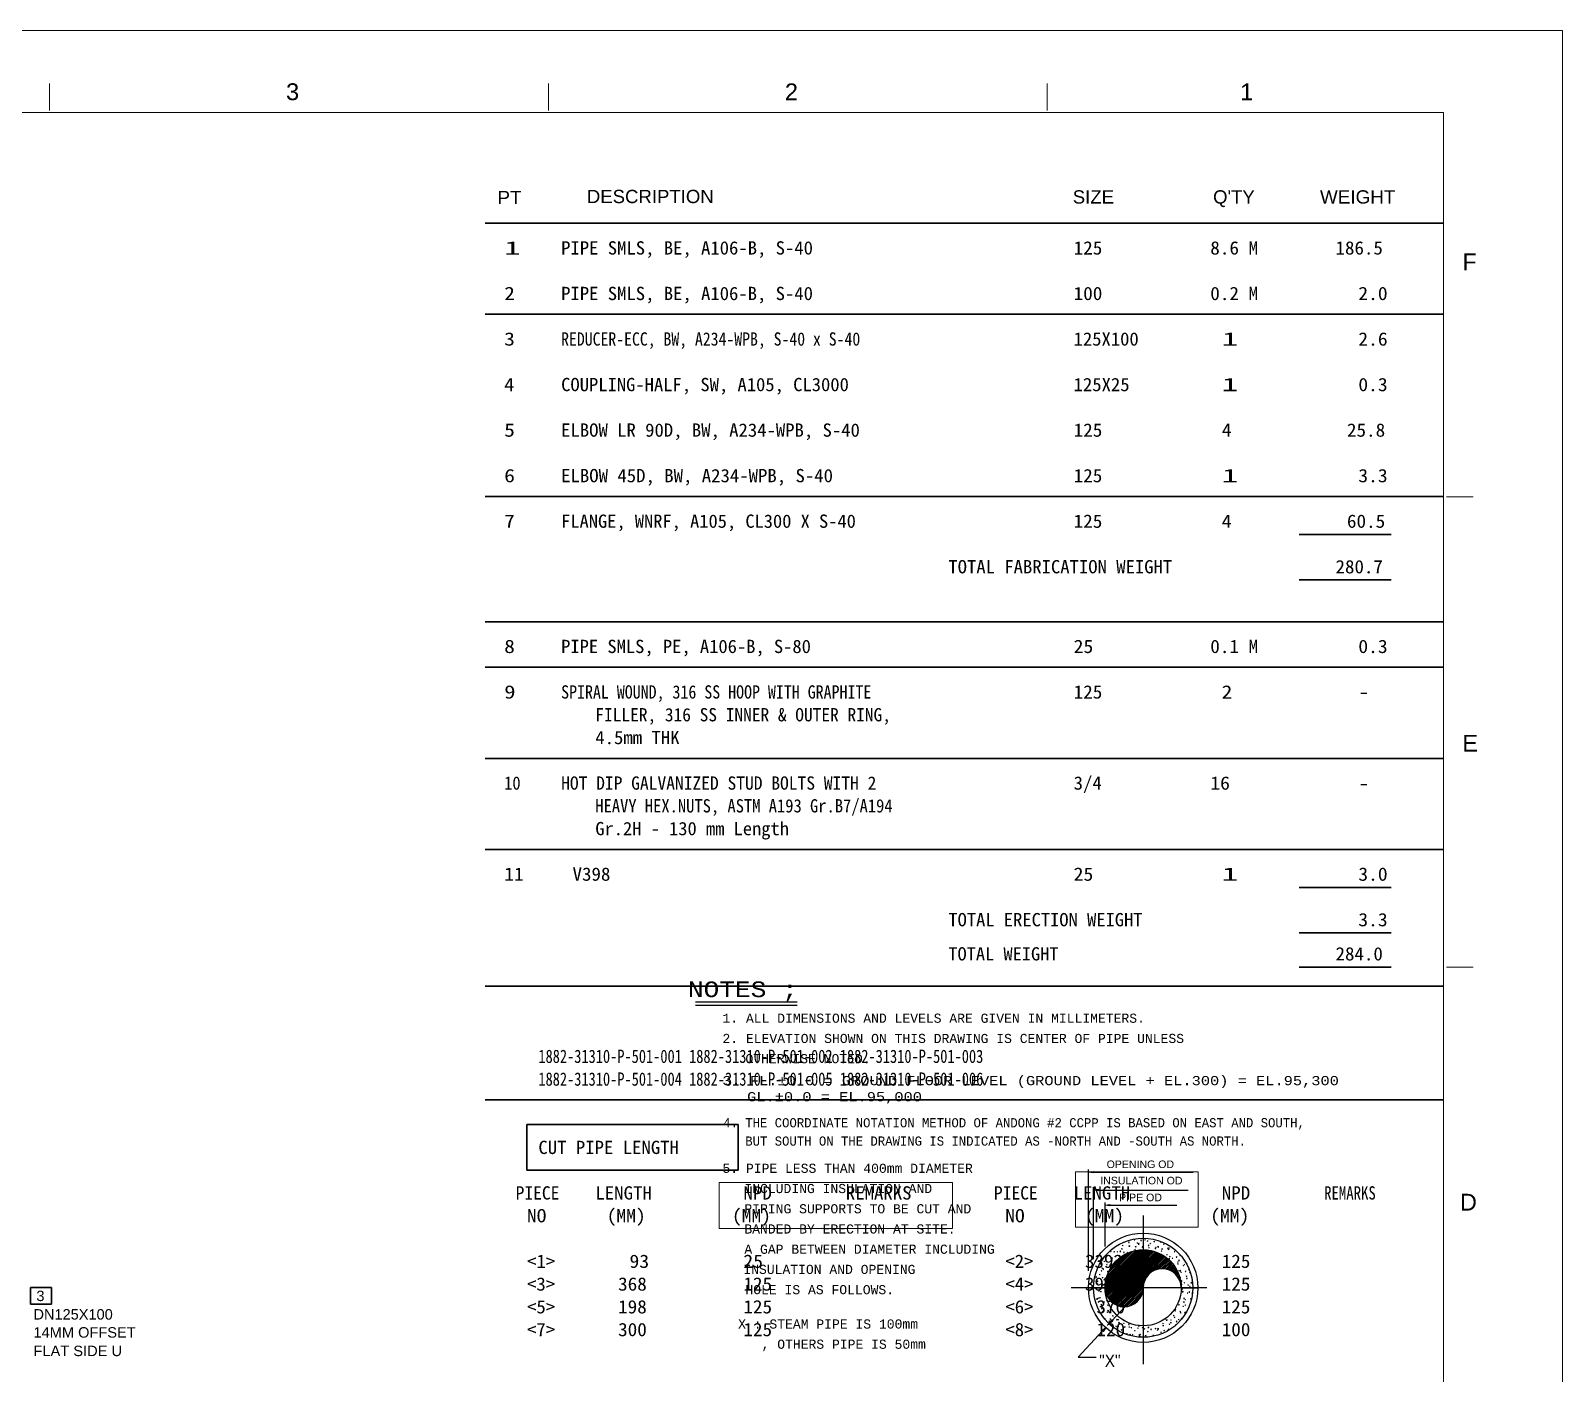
# Model space of a CAD drawing. Header units: inches. Extents: x 0 to 841, y 0 to 594.
# Drawn here: x 518.2 to 841, y 311 to 594 of the extents above; entities that cross this region are included whole.
import ezdxf
from ezdxf.enums import TextEntityAlignment as Align

# ---------------------------------------------------------------- set-up
doc = ezdxf.new("R2010")
doc.units = ezdxf.units.IN
doc.header["$MEASUREMENT"] = 0
for name, color, linetype in [('A1', 7, 'Continuous'), ('BG 0 -2', 7, 'Continuous'), ('BG 1', 7, 'Continuous'), ('BG 13', 7, 'Continuous'), ('BG 2', 7, 'Continuous'), ('BG 3', 7, 'Continuous'), ('BG 4', 7, 'Continuous'), ('BG BG BG MATLIST', 7, 'Continuous'), ('BG FRAME', 7, 'Continuous'), ('ELEDIT', 7, 'Continuous'), ('INSU_BOX', 7, 'Continuous'), ('ISOTEXT', 7, 'Continuous'), ('MATLIST', 7, 'Continuous')]:
    doc.layers.add(name, color=color, linetype=linetype)
doc.styles.add('Arial', font='arial.ttf')
doc.styles.add('Courier New', font='cour.ttf')
doc.styles.add('txt.shx', font='txt')

msp = doc.modelspace()

# ---------------------------------------------------------------- linework, layer by layer
at = {"layer": 'A1', "color": 4, "linetype": 'Continuous', "lineweight": 30}
msp.add_line((622.8, 363.4), (667.3, 363.4), dxfattribs=at)
at = {"layer": 'BG 0 -2', "color": 7, "linetype": 'Continuous', "lineweight": 9}
for p, q in [((0, 594), (841, 594)), ((841, 594), (841, 0)), ((522.2, 577.17), (522.2, 582.83)), ((627.33, 577.17), (627.33, 582.83)), ((732.45, 577.17), (732.45, 582.83)), ((815.93, 576.75), (25.11, 576.75)), ((815.93, 18.11), (815.93, 576.75)), ((816.56, 495.71), (822.22, 495.71)), ((816.56, 396.57), (822.22, 396.57))]:
    msp.add_line(p, q, dxfattribs=at)
at = {"layer": 'BG 0 -2', "color": 4, "linetype": 'Continuous', "lineweight": 25}
for p, q in [((750.78, 339.1), (750.87, 339.22)), ((750.78, 339.1), (750.9, 339.09)), ((750.9, 339.09), (750.87, 339.22)), ((752.16, 338.98), (752.26, 339.09)), ((752.16, 338.98), (752.28, 338.98)), ((752.28, 338.98), (752.26, 339.09)), ((752.66, 340.53), (752.66, 329)), ((752.99, 339.1), (753.12, 339.16)), ((752.99, 339.1), (753.08, 339.04)), ((753.08, 339.04), (753.12, 339.16)), ((753.55, 338.86), (753.64, 338.98)), ((753.67, 338.85), (753.64, 338.98)), ((755.76, 338.95), (755.8, 338.97)), ((755.76, 338.95), (755.85, 338.89)), ((755.85, 338.89), (755.87, 338.95)), ((744.64, 329.06), (752.6, 337.03)), ((744.64, 329.42), (752.25, 337.03)), ((744.67, 329.79), (751.88, 337)), ((744.72, 330.17), (751.5, 336.95)), ((744.79, 330.59), (751.08, 336.88)), ((744.89, 335.98), (744.97, 335.92)), ((744.9, 331.03), (750.64, 336.77)), ((744.91, 336), (745.01, 336.04)), ((744.92, 329), (752.66, 336.75)), ((744.97, 335.92), (745.01, 336.04)), ((745.04, 331.51), (750.16, 336.63)), ((745.23, 332.05), (749.62, 336.44)), ((745.26, 329), (752.66, 336.41)), ((745.53, 332.69), (748.98, 336.14)), ((745.6, 329), (752.66, 336.07)), ((745.77, 336.68), (745.87, 336.79)), ((745.77, 336.68), (745.89, 336.67)), ((745.89, 336.67), (745.87, 336.79)), ((745.95, 329), (752.66, 335.72)), ((746.5, 336.61), (746.63, 336.67)), ((746.5, 336.61), (746.59, 336.55)), ((746.59, 336.55), (746.63, 336.67)), ((747.16, 336.56), (747.25, 336.67)), ((747.16, 336.56), (747.28, 336.55)), ((747.28, 336.55), (747.25, 336.67)), ((747.65, 335.84), (747.78, 335.89)), ((747.65, 335.84), (747.74, 335.77)), ((747.74, 335.77), (747.78, 335.89)), ((747.75, 336.67), (747.9, 336.82)), ((747.75, 336.67), (747.92, 336.64)), ((747.92, 336.64), (747.9, 336.82)), ((748.12, 337.24), (748.26, 337.29)), ((748.12, 337.24), (748.22, 337.17)), ((748.22, 337.17), (748.26, 337.29)), ((748.28, 337.89), (748.37, 338)), ((748.28, 337.89), (748.4, 337.88)), ((748.4, 337.88), (748.37, 338)), ((748.54, 336.44), (748.64, 336.55)), ((748.54, 336.44), (748.66, 336.43)), ((748.59, 338.63), (748.68, 338.57)), ((748.66, 336.43), (748.64, 336.55)), ((748.68, 338.57), (748.72, 338.69)), ((749.27, 336.46), (749.4, 336.51)), ((749.27, 336.46), (749.37, 336.4)), ((749.37, 336.4), (749.4, 336.51)), ((749.56, 338.55), (749.7, 338.7)), ((749.56, 338.55), (749.72, 338.52)), ((749.66, 337.77), (749.76, 337.88)), ((749.66, 337.77), (749.78, 337.76)), ((749.72, 338.52), (749.7, 338.7)), ((749.74, 337.86), (749.88, 337.91)), ((749.74, 337.86), (749.84, 337.8)), ((749.78, 337.76), (749.76, 337.88)), ((749.84, 337.8), (749.88, 337.91)), ((750.89, 337.08), (751.03, 337.13)), ((750.89, 337.08), (750.99, 337.02)), ((750.99, 337.02), (751.03, 337.13)), ((751.04, 337.65), (751.14, 337.76)), ((751.04, 337.65), (751.16, 337.64)), ((751.16, 337.64), (751.14, 337.76)), ((751.36, 338.48), (751.5, 338.53)), ((751.36, 338.48), (751.46, 338.42)), ((751.46, 338.42), (751.5, 338.53)), ((751.61, 338.23), (751.77, 338.39)), ((751.61, 338.23), (751.79, 338.2)), ((751.79, 338.2), (751.77, 338.39)), ((752.43, 337.53), (752.53, 337.64)), ((752.43, 337.53), (752.55, 337.52)), ((752.51, 337.7), (752.65, 337.76)), ((752.51, 337.7), (752.61, 337.64)), ((752.55, 337.52), (752.53, 337.64)), ((752.61, 337.64), (752.65, 337.76)), ((752.66, 336.75), (752.94, 337.03)), ((752.66, 336.41), (753.27, 337.01)), ((752.66, 336.07), (753.57, 336.98)), ((752.66, 335.72), (753.87, 336.94)), ((752.66, 335.38), (754.16, 336.89)), ((752.66, 335.04), (754.45, 336.83)), ((752.66, 334.7), (754.72, 336.76)), ((752.66, 334.36), (754.99, 336.69)), ((752.66, 334.01), (755.24, 336.6)), ((752.66, 333.68), (755.49, 336.51)), ((752.66, 333.34), (755.75, 336.42)), ((752.66, 332.99), (755.98, 336.31)), ((752.66, 332.65), (756.21, 336.2)), ((752.66, 332.31), (756.44, 336.09)), ((752.66, 331.97), (756.65, 335.96)), ((752.66, 331.63), (756.88, 335.84)), ((753.55, 338.86), (753.67, 338.85)), ((753.68, 337.91), (753.82, 338.07)), ((753.68, 337.91), (753.84, 337.88)), ((753.75, 336.96), (753.81, 336.98)), ((753.8, 336.95), (753.81, 336.98)), ((753.84, 337.88), (753.82, 338.07)), ((753.82, 337.41), (753.91, 337.52)), ((753.82, 337.41), (753.93, 337.4)), ((753.93, 337.4), (753.91, 337.52)), ((754.13, 338.33), (754.27, 338.38)), ((754.13, 338.33), (754.23, 338.26)), ((754.23, 338.26), (754.27, 338.38)), ((754.94, 338.73), (755.03, 338.85)), ((754.94, 338.73), (755.05, 338.72)), ((755.05, 338.72), (755.03, 338.85)), ((755.21, 337.29), (755.29, 337.4)), ((755.21, 337.29), (755.32, 337.28)), ((755.29, 337.55), (755.43, 337.6)), ((755.29, 337.55), (755.39, 337.49)), ((755.32, 337.28), (755.29, 337.4)), ((755.39, 337.49), (755.43, 337.6)), ((755.74, 337.59), (755.89, 337.75)), ((755.74, 337.59), (755.91, 337.57)), ((755.91, 337.57), (755.89, 337.75)), ((756.33, 338.62), (756.41, 338.72)), ((756.33, 338.62), (756.43, 338.61)), ((756.43, 338.61), (756.41, 338.72)), ((756.44, 336.77), (756.58, 336.82)), ((756.44, 336.77), (756.54, 336.71)), ((756.54, 336.71), (756.58, 336.82)), ((756.59, 337.17), (756.68, 337.28)), ((756.59, 337.17), (756.7, 337.15)), ((756.7, 337.15), (756.68, 337.28)), ((756.91, 338.17), (757.05, 338.22)), ((756.91, 338.17), (757.01, 338.11)), ((756.93, 335.8), (756.95, 335.83)), ((756.95, 335.79), (756.95, 335.83)), ((757.01, 338.11), (757.05, 338.22)), ((757.6, 335.99), (757.73, 336.05)), ((757.6, 335.99), (757.69, 335.93)), ((757.69, 335.93), (757.73, 336.05)), ((757.79, 337.28), (757.95, 337.43)), ((757.79, 337.28), (757.97, 337.25)), ((757.97, 337.25), (757.95, 337.43)), ((757.98, 337.04), (758.06, 337.15)), ((757.98, 337.04), (758.09, 337.03)), ((758.06, 337.39), (758.2, 337.45)), ((758.06, 337.39), (758.16, 337.33)), ((758.09, 337.03), (758.06, 337.15)), ((758.16, 337.33), (758.2, 337.45)), ((759.22, 336.62), (759.36, 336.67)), ((759.22, 336.62), (759.32, 336.55)), ((759.32, 336.55), (759.36, 336.67)), ((759.36, 336.92), (759.4, 336.99)), ((759.36, 336.92), (759.47, 336.91)), ((759.47, 336.91), (759.47, 336.93)), ((760.37, 335.84), (760.5, 335.9)), ((760.37, 335.84), (760.47, 335.78)), ((760.47, 335.78), (760.5, 335.9)), ((743.54, 334.02), (743.64, 334.13)), ((743.54, 334.02), (743.66, 334.01)), ((743.66, 334.01), (743.64, 334.13)), ((743.81, 332.57), (743.9, 332.68)), ((743.81, 332.57), (743.93, 332.56)), ((743.93, 332.56), (743.9, 332.68)), ((743.93, 333.19), (744.07, 333.24)), ((743.93, 333.19), (744.03, 333.13)), ((744.03, 333.13), (744.07, 333.24)), ((744.14, 332.91), (744.29, 333.07)), ((744.14, 332.91), (744.32, 332.88)), ((744.32, 332.88), (744.29, 333.07)), ((744.4, 334.59), (744.54, 334.64)), ((744.4, 334.59), (744.5, 334.52)), ((744.5, 334.52), (744.54, 334.64)), ((744.66, 335.36), (744.75, 335.46)), ((744.66, 335.36), (744.78, 335.35)), ((744.78, 335.35), (744.75, 335.46)), ((744.92, 333.9), (745.02, 334.01)), ((744.92, 333.9), (745.04, 333.89)), ((745.04, 333.89), (745.02, 334.01)), ((745.19, 332.45), (745.29, 332.56)), ((745.31, 332.44), (745.29, 332.56)), ((745.56, 333.81), (745.7, 333.87)), ((745.56, 333.81), (745.65, 333.75)), ((745.65, 333.75), (745.7, 333.87)), ((745.95, 334.79), (746.09, 334.95)), ((745.95, 334.79), (746.12, 334.77)), ((746.03, 333.54), (748.13, 335.64)), ((746.03, 335.21), (746.16, 335.27)), ((746.03, 335.21), (746.12, 335.15)), ((746.04, 335.23), (746.14, 335.35)), ((746.04, 335.23), (746.16, 335.22)), ((746.12, 334.77), (746.09, 334.95)), ((746.12, 335.15), (746.16, 335.27)), ((746.16, 335.22), (746.14, 335.35)), ((746.29, 329), (752.66, 335.38)), ((746.62, 329), (752.66, 335.04)), ((746.97, 329), (752.66, 334.7)), ((747.31, 329), (752.66, 334.36)), ((747.43, 335.1), (747.52, 335.22)), ((747.43, 335.1), (747.44, 335.1)), ((747.53, 335.18), (747.52, 335.22)), ((747.65, 329), (752.66, 334.01)), ((747.99, 329), (752.66, 333.68)), ((748.33, 329), (752.66, 333.34)), ((748.68, 329), (752.66, 332.99)), ((749.02, 329), (752.66, 332.65)), ((752.66, 331.29), (757.08, 335.7)), ((752.66, 330.94), (757.28, 335.57)), ((754.3, 332.25), (757.48, 335.42)), ((755.09, 332.7), (757.68, 335.28)), ((755.62, 332.88), (757.86, 335.12)), ((756.05, 332.97), (758.04, 334.96)), ((756.43, 333.01), (758.22, 334.8)), ((756.78, 333.02), (758.39, 334.63)), ((757.1, 333), (758.55, 334.45)), ((757.4, 332.95), (758.72, 334.27)), ((757.68, 332.89), (758.87, 334.09)), ((757.94, 332.82), (759.03, 333.9)), ((758.05, 335.08), (758.21, 335.23)), ((758.05, 335.08), (758.23, 335.05)), ((758.19, 332.72), (759.17, 333.7)), ((758.23, 335.05), (758.21, 335.23)), ((758.24, 335.6), (758.33, 335.7)), ((758.24, 335.6), (758.35, 335.58)), ((758.35, 335.58), (758.33, 335.7)), ((758.43, 332.61), (759.31, 333.5)), ((758.65, 332.5), (759.44, 333.29)), ((758.75, 335.22), (758.88, 335.27)), ((758.75, 335.22), (758.84, 335.15)), ((758.84, 335.15), (758.88, 335.27)), ((758.86, 332.37), (759.58, 333.08)), ((759.07, 332.23), (759.69, 332.86)), ((759.25, 332.08), (759.82, 332.64)), ((759.63, 335.47), (759.72, 335.58)), ((759.63, 335.47), (759.74, 335.46)), ((759.74, 335.46), (759.72, 335.58)), ((759.9, 334.44), (760.03, 334.5)), ((759.9, 334.44), (759.99, 334.38)), ((759.9, 334.02), (759.98, 334.13)), ((759.9, 334.02), (760.01, 334)), ((760.01, 334), (759.98, 334.13)), ((759.99, 334.38), (760.03, 334.5)), ((760.11, 334.76), (760.26, 334.91)), ((760.11, 334.76), (760.28, 334.73)), ((760.16, 332.57), (760.25, 332.68)), ((760.16, 332.57), (760.27, 332.56)), ((760.27, 332.56), (760.25, 332.68)), ((760.28, 334.73), (760.26, 334.91)), ((760.37, 332.56), (760.51, 332.71)), ((760.37, 332.56), (760.54, 332.53)), ((760.54, 332.53), (760.51, 332.71)), ((761.06, 333.67), (761.19, 333.71)), ((761.06, 333.67), (761.15, 333.6)), ((761.15, 333.6), (761.19, 333.71)), ((761.28, 333.9), (761.37, 334)), ((761.28, 333.9), (761.39, 333.89)), ((761.39, 333.89), (761.37, 334)), ((761.55, 332.45), (761.64, 332.56)), ((761.66, 332.43), (761.64, 332.56)), ((762.2, 332.88), (762.34, 332.94)), ((762.2, 332.88), (762.3, 332.83)), ((762.3, 332.83), (762.34, 332.93)), ((742.41, 331.02), (742.51, 331)), ((742.43, 331.13), (742.48, 331.18)), ((742.51, 331), (742.48, 331.18)), ((742.69, 331.23), (742.79, 331.35)), ((742.69, 331.23), (742.81, 331.22)), ((742.81, 331.22), (742.79, 331.35)), ((742.97, 329.79), (743.05, 329.89)), ((742.97, 329.79), (743.08, 329.78)), ((742.99, 330.39), (743.13, 330.44)), ((742.99, 330.39), (743.09, 330.33)), ((743.08, 329.78), (743.05, 329.89)), ((743.09, 330.33), (743.13, 330.44)), ((743.47, 331.79), (743.6, 331.84)), ((743.47, 331.79), (743.56, 331.73)), ((743.56, 331.73), (743.6, 331.84)), ((744.08, 331.12), (744.17, 331.22)), ((744.08, 331.12), (744.19, 331.11)), ((744.15, 329.61), (744.29, 329.67)), ((744.15, 329.61), (744.24, 329.55)), ((744.19, 331.11), (744.17, 331.22)), ((744.24, 329.55), (744.29, 329.67)), ((744.35, 329.66), (744.44, 329.78)), ((744.35, 329.66), (744.46, 329.65)), ((744.39, 330.71), (744.55, 330.87)), ((744.39, 330.71), (744.57, 330.68)), ((744.46, 329.65), (744.44, 329.78)), ((744.57, 330.68), (744.55, 330.87)), ((744.62, 331.01), (744.75, 331.07)), ((744.62, 331.01), (744.71, 330.95)), ((744.71, 330.95), (744.75, 331.07)), ((745.09, 332.41), (745.22, 332.47)), ((745.09, 332.41), (745.19, 332.35)), ((745.19, 332.35), (745.22, 332.47)), ((745.19, 332.45), (745.31, 332.44)), ((749.36, 329), (752.66, 332.31)), ((749.7, 329), (752.66, 331.97)), ((750.04, 329), (752.66, 331.63)), ((750.38, 329), (752.66, 331.29)), ((750.73, 329), (752.66, 330.94)), ((751.06, 329), (752.66, 330.61)), ((751.4, 329), (752.66, 330.27)), ((751.75, 329), (752.66, 329.92)), ((752.09, 329), (752.66, 329.58)), ((752.66, 330.61), (753.44, 331.38)), ((752.66, 330.27), (752.99, 330.59)), ((752.66, 329.92), (752.8, 330.07)), ((752.66, 329.58), (752.71, 329.63)), ((759.43, 331.92), (759.93, 332.41)), ((759.61, 331.74), (760.03, 332.18)), ((759.76, 331.56), (760.13, 331.94)), ((759.92, 331.37), (760.22, 331.69)), ((760.05, 331.17), (760.31, 331.43)), ((760.18, 330.95), (760.39, 331.17)), ((760.29, 330.73), (760.46, 330.9)), ((760.4, 330.49), (760.52, 330.62)), ((760.43, 331.12), (760.52, 331.22)), ((760.43, 331.12), (760.54, 331.11)), ((760.49, 330.24), (760.57, 330.33)), ((760.54, 331.11), (760.52, 331.22)), ((760.56, 329.98), (760.62, 330.03)), ((760.58, 332.27), (760.72, 332.31)), ((760.58, 332.27), (760.68, 332.2)), ((760.62, 330.35), (760.78, 330.51)), ((760.62, 330.35), (760.79, 330.33)), ((760.62, 329.7), (760.65, 329.73)), ((760.67, 329.4), (760.68, 329.41)), ((760.68, 332.2), (760.72, 332.31)), ((760.7, 329.66), (760.79, 329.78)), ((760.7, 329.66), (760.81, 329.65)), ((760.79, 330.33), (760.78, 330.51)), ((760.81, 329.65), (760.79, 329.78)), ((761.27, 330.08), (761.4, 330.14)), ((761.27, 330.08), (761.36, 330.02)), ((761.36, 330.02), (761.4, 330.14)), ((761.55, 332.45), (761.66, 332.43)), ((761.73, 331.48), (761.87, 331.54)), ((761.73, 331.48), (761.83, 331.43)), ((761.82, 330.99), (761.9, 331.11)), ((761.82, 330.99), (761.93, 330.98)), ((761.83, 331.43), (761.87, 331.54)), ((761.93, 330.98), (761.9, 331.11)), ((762.08, 329.54), (762.17, 329.65)), ((762.08, 329.54), (762.19, 329.53)), ((762.19, 329.53), (762.17, 329.65)), ((762.42, 329.31), (762.55, 329.36)), ((762.42, 329.31), (762.51, 329.24)), ((762.43, 332.24), (762.55, 332.36)), ((762.43, 332.24), (762.6, 332.21)), ((762.51, 329.24), (762.55, 329.36)), ((762.6, 332.21), (762.6, 332.22)), ((762.69, 330.04), (762.83, 330.19)), ((762.69, 330.04), (762.86, 330.01)), ((762.86, 330.01), (762.83, 330.19)), ((762.89, 330.71), (762.96, 330.74)), ((762.89, 330.71), (762.98, 330.64)), ((741.14, 329), (752.66, 329)), ((742.52, 328.99), (742.57, 329.01)), ((742.52, 328.99), (742.62, 328.93)), ((742.57, 329.01), (742.66, 329.04)), ((742.59, 328.83), (742.74, 328.98)), ((742.59, 328.83), (742.76, 328.8)), ((742.62, 328.93), (742.65, 329.01)), ((742.65, 329.01), (742.66, 329.04)), ((742.76, 328.8), (742.74, 328.98)), ((742.85, 326.63), (743, 326.78)), ((742.85, 326.63), (743.02, 326.6)), ((743.02, 326.6), (743, 326.78)), ((743.21, 326.81), (743.34, 326.87)), ((743.21, 326.81), (743.3, 326.74)), ((743.24, 328.33), (743.32, 328.44)), ((743.24, 328.33), (743.35, 328.32)), ((743.3, 326.74), (743.34, 326.87)), ((743.35, 328.32), (743.32, 328.44)), ((743.5, 326.88), (743.59, 327)), ((743.5, 326.88), (743.61, 326.87)), ((743.61, 326.87), (743.59, 327)), ((743.68, 328.21), (743.81, 328.27)), ((743.68, 328.21), (743.78, 328.15)), ((743.78, 328.15), (743.81, 328.27)), ((744.36, 326.04), (744.5, 326.09)), ((744.36, 326.04), (744.46, 325.97)), ((744.46, 325.97), (744.5, 326.09)), ((744.62, 328.21), (744.67, 328.28)), ((744.62, 328.21), (744.67, 328.2)), ((744.64, 328.73), (744.92, 329)), ((744.68, 328.42), (745.26, 329)), ((744.73, 328.13), (745.6, 329)), ((744.8, 327.86), (745.95, 329)), ((744.89, 327.61), (746.29, 329)), ((744.89, 326.75), (744.93, 326.82)), ((744.89, 326.75), (744.96, 326.75)), ((744.91, 326.31), (745.05, 326.45)), ((744.91, 326.31), (745.08, 326.28)), ((744.98, 327.37), (746.62, 329)), ((745.08, 326.28), (745.06, 326.43)), ((745.1, 327.14), (746.97, 329)), ((745.22, 326.92), (747.31, 329)), ((745.36, 326.72), (747.65, 329)), ((745.5, 326.52), (747.99, 329)), ((745.66, 326.33), (748.33, 329)), ((745.82, 326.16), (748.68, 329)), ((746.01, 325.99), (749.02, 329)), ((746.19, 325.84), (749.36, 329)), ((746.38, 325.69), (749.7, 329)), ((746.59, 325.56), (750.04, 329)), ((746.82, 325.44), (750.38, 329)), ((747.05, 325.34), (750.73, 329)), ((747.29, 325.23), (751.06, 329)), ((747.55, 325.15), (751.4, 329)), ((747.82, 325.08), (751.75, 329)), ((748.11, 325.04), (752.09, 329)), ((748.42, 325.01), (752.43, 329)), ((748.76, 325), (752.66, 328.9)), ((749.12, 325.03), (752.63, 328.53)), ((749.54, 325.09), (752.56, 328.12)), ((750.03, 325.24), (752.42, 327.63)), ((750.67, 325.55), (752.12, 326.99)), ((752.43, 329), (752.66, 329.24)), ((752.66, 329.24), (752.67, 329.24)), ((760.69, 329.01), (764.18, 329.01)), ((760.79, 328.68), (760.93, 328.74)), ((760.79, 328.68), (760.89, 328.62)), ((760.88, 328.15), (761.04, 328.31)), ((760.88, 328.15), (761.06, 328.12)), ((760.89, 328.62), (760.93, 328.74)), ((760.97, 328.21), (761.06, 328.32)), ((760.97, 328.21), (761.08, 328.2)), ((761.06, 328.12), (761.04, 328.31)), ((761.08, 328.2), (761.06, 328.32)), ((761.13, 325.95), (761.29, 326.11)), ((761.23, 326.75), (761.33, 326.87)), ((761.23, 326.75), (761.34, 326.74)), ((761.31, 325.92), (761.29, 326.11)), ((761.34, 326.74), (761.33, 326.87)), ((761.48, 326.51), (761.61, 326.56)), ((761.48, 326.51), (761.58, 326.45)), ((761.58, 326.45), (761.61, 326.56)), ((761.94, 327.91), (762.08, 327.96)), ((761.94, 327.91), (762.04, 327.84)), ((762.04, 327.84), (762.08, 327.96)), ((762.35, 328.09), (762.45, 328.2)), ((762.35, 328.09), (762.46, 328.08)), ((762.46, 328.08), (762.45, 328.2)), ((762.62, 326.64), (762.72, 326.74)), ((762.62, 326.64), (762.73, 326.63)), ((762.73, 326.63), (762.72, 326.74)), ((762.94, 327.84), (763.05, 327.95)), ((762.94, 327.84), (763.03, 327.82)), ((742.84, 325.45), (742.88, 325.47)), ((742.86, 325.41), (742.88, 325.47)), ((743.22, 324.54), (743.25, 324.58)), ((743.27, 324.43), (743.25, 324.58)), ((743.77, 325.43), (743.86, 325.54)), ((743.77, 325.43), (743.88, 325.42)), ((743.88, 325.42), (743.86, 325.54)), ((743.89, 324.64), (744.03, 324.69)), ((743.89, 324.64), (743.99, 324.57)), ((743.99, 324.57), (744.03, 324.69)), ((744.04, 323.97), (744.12, 324.09)), ((744.04, 323.97), (744.15, 323.96)), ((744.15, 323.96), (744.12, 324.09)), ((745.04, 323.86), (745.18, 323.92)), ((745.04, 323.86), (745.14, 323.79)), ((745.14, 323.79), (745.18, 323.92)), ((745.16, 325.31), (745.24, 325.42)), ((745.16, 325.31), (745.26, 325.3)), ((745.17, 324.11), (745.31, 324.26)), ((745.17, 324.11), (745.34, 324.08)), ((745.26, 325.3), (745.24, 325.42)), ((745.34, 324.08), (745.31, 324.26)), ((745.42, 323.86), (745.51, 323.96)), ((745.42, 323.86), (745.53, 323.85)), ((745.51, 325.26), (745.55, 325.28)), ((745.51, 325.26), (745.59, 325.2)), ((745.53, 323.85), (745.51, 323.96)), ((746.2, 323.09), (746.33, 323.13)), ((746.2, 323.09), (746.3, 323.02)), ((746.3, 323.02), (746.33, 323.13)), ((759.02, 323.15), (759.15, 323.2)), ((759.02, 323.15), (759.11, 323.09)), ((759.07, 324.17), (759.1, 324.21)), ((759.11, 324.09), (759.1, 324.21)), ((759.11, 323.09), (759.15, 323.2)), ((759.21, 322.84), (759.35, 322.88)), ((759.21, 322.84), (759.31, 322.77)), ((759.31, 322.77), (759.35, 322.88)), ((759.34, 324.07), (759.48, 324.23)), ((759.39, 324.49), (759.52, 324.53)), ((759.39, 324.49), (759.48, 324.42)), ((759.48, 324.42), (759.52, 324.53)), ((759.5, 324.04), (759.48, 324.23)), ((760.12, 325.42), (760.21, 325.54)), ((760.12, 325.42), (760.23, 325.41)), ((760.23, 325.41), (760.21, 325.54)), ((760.38, 323.97), (760.48, 324.08)), ((760.38, 323.97), (760.5, 323.96)), ((760.5, 323.96), (760.48, 324.08)), ((760.53, 323.71), (760.67, 323.76)), ((760.53, 323.71), (760.63, 323.65)), ((760.63, 323.65), (760.67, 323.76)), ((761.01, 325.11), (761.14, 325.16)), ((761.01, 325.11), (761.1, 325.05)), ((761.1, 325.05), (761.14, 325.16)), ((761.13, 325.95), (761.31, 325.92)), ((761.39, 323.75), (761.55, 323.91)), ((761.39, 323.75), (761.57, 323.72)), ((761.5, 325.31), (761.6, 325.41)), ((761.5, 325.31), (761.61, 325.3)), ((761.57, 323.72), (761.55, 323.91)), ((761.61, 325.3), (761.6, 325.41)), ((744.4, 322.61), (744.39, 322.63)), ((744.58, 322.46), (744.71, 322.51)), ((744.58, 322.46), (744.67, 322.39)), ((744.67, 322.39), (744.71, 322.51)), ((745.42, 321.91), (745.57, 322.06)), ((745.42, 321.91), (745.59, 321.88)), ((745.59, 321.88), (745.57, 322.06)), ((745.69, 322.4), (745.78, 322.52)), ((745.69, 322.4), (745.8, 322.39)), ((745.73, 321.69), (745.86, 321.73)), ((745.73, 321.69), (745.82, 321.62)), ((745.8, 322.39), (745.78, 322.52)), ((745.82, 321.62), (745.86, 321.73)), ((745.98, 320.98), (746.04, 321.06)), ((746.03, 320.94), (746.07, 320.94)), ((746.07, 320.94), (746.04, 321.06)), ((746.87, 320.9), (747.01, 320.95)), ((746.87, 320.9), (746.97, 320.84)), ((746.97, 320.84), (747.01, 320.95)), ((747.07, 322.28), (747.16, 322.39)), ((747.07, 322.28), (747.18, 322.28)), ((747.18, 322.28), (747.16, 322.39)), ((747.34, 320.83), (747.43, 320.94)), ((747.34, 320.83), (747.45, 320.82)), ((747.35, 322.3), (747.48, 322.35)), ((747.35, 322.3), (747.44, 322.24)), ((747.45, 320.82), (747.43, 320.94)), ((747.44, 322.24), (747.48, 322.35)), ((747.48, 321.59), (747.63, 321.74)), ((747.48, 321.59), (747.66, 321.56)), ((747.66, 321.56), (747.63, 321.74)), ((748.03, 320.13), (748.17, 320.18)), ((748.03, 320.13), (748.13, 320.06)), ((748.13, 320.06), (748.17, 320.18)), ((748.46, 322.16), (748.47, 322.17)), ((748.46, 322.16), (748.48, 322.16)), ((748.5, 321.53), (748.63, 321.58)), ((748.5, 321.53), (748.59, 321.46)), ((748.59, 321.46), (748.63, 321.58)), ((748.73, 320.71), (748.81, 320.82)), ((748.73, 320.71), (748.84, 320.7)), ((748.84, 320.7), (748.81, 320.82)), ((749.54, 321.27), (749.69, 321.43)), ((749.54, 321.27), (749.71, 321.24)), ((749.65, 320.75), (749.79, 320.8)), ((749.65, 320.75), (749.75, 320.68)), ((749.71, 321.24), (749.69, 321.43)), ((749.75, 320.68), (749.79, 320.8)), ((750.11, 320.59), (750.2, 320.7)), ((750.11, 320.59), (750.22, 320.58)), ((750.22, 320.58), (750.2, 320.7)), ((750.8, 319.98), (750.94, 320.03)), ((750.8, 319.98), (750.9, 319.91)), ((750.9, 319.91), (750.94, 320.03)), ((751.5, 320.47), (751.59, 320.58)), ((751.5, 320.47), (751.61, 320.45)), ((751.61, 320.45), (751.59, 320.58)), ((751.6, 320.95), (751.69, 321.04)), ((751.6, 320.95), (751.78, 320.92)), ((751.78, 320.92), (751.76, 321.03)), ((752.43, 320.6), (752.56, 320.64)), ((752.43, 320.6), (752.52, 320.53)), ((752.52, 320.53), (752.56, 320.64)), ((752.88, 320.34), (752.98, 320.45)), ((752.88, 320.34), (752.99, 320.33)), ((752.99, 320.33), (752.98, 320.45)), ((753.58, 319.81), (753.72, 319.87)), ((753.58, 319.81), (753.68, 319.76)), ((753.66, 320.62), (753.82, 320.79)), ((753.66, 320.62), (753.83, 320.61)), ((753.68, 319.76), (753.72, 319.87)), ((753.83, 320.61), (753.82, 320.79)), ((754.26, 320.22), (754.36, 320.33)), ((754.26, 320.22), (754.38, 320.21)), ((754.38, 320.21), (754.36, 320.33)), ((755.21, 320.44), (755.34, 320.49)), ((755.21, 320.44), (755.3, 320.37)), ((755.3, 320.37), (755.34, 320.49)), ((755.65, 320.1), (755.75, 320.21)), ((755.65, 320.1), (755.77, 320.09)), ((755.73, 320.31), (755.87, 320.47)), ((755.73, 320.31), (755.89, 320.29)), ((755.77, 320.09), (755.75, 320.21)), ((755.89, 320.29), (755.87, 320.47)), ((756.35, 319.66), (756.49, 319.72)), ((756.35, 319.66), (756.45, 319.6)), ((756.45, 319.6), (756.49, 319.72)), ((756.77, 321.44), (756.86, 321.54)), ((756.77, 321.44), (756.88, 321.43)), ((756.83, 321.07), (756.96, 321.12)), ((756.83, 321.07), (756.92, 321)), ((756.88, 321.43), (756.86, 321.54)), ((756.92, 321), (756.96, 321.12)), ((757.03, 319.98), (757.13, 320.09)), ((757.03, 319.98), (757.15, 319.97)), ((757.15, 319.97), (757.13, 320.09)), ((757.3, 322.46), (757.39, 322.4)), ((757.32, 322.47), (757.43, 322.52)), ((757.39, 322.4), (757.43, 322.52)), ((757.53, 322.19), (757.68, 322.34)), ((757.53, 322.19), (757.7, 322.16)), ((757.7, 322.16), (757.68, 322.34)), ((757.78, 319.99), (757.94, 320.15)), ((757.78, 319.99), (757.9, 319.97)), ((757.95, 320.01), (757.94, 320.15)), ((757.98, 320.29), (758.11, 320.33)), ((757.98, 320.29), (758.07, 320.22)), ((758.07, 320.22), (758.11, 320.33)), ((758.15, 321.31), (758.25, 321.43)), ((758.15, 321.31), (758.27, 321.3)), ((758.27, 321.3), (758.25, 321.43)), ((758.45, 321.69), (758.58, 321.73)), ((758.45, 321.69), (758.55, 321.62)), ((758.46, 322.22), (758.59, 322.27)), ((758.46, 322.22), (758.56, 322.16)), ((758.55, 321.62), (758.58, 321.73)), ((758.56, 322.16), (758.59, 322.27)), ((759.54, 321.19), (759.63, 321.3)), ((759.54, 321.19), (759.59, 321.18)), ((759.59, 321.87), (759.74, 322.02)), ((759.59, 321.87), (759.76, 321.84)), ((759.64, 321.23), (759.63, 321.3)), ((759.76, 321.84), (759.74, 322.02)), ((760.07, 322.31), (760.21, 322.36)), ((760.07, 322.31), (760.17, 322.25)), ((760.17, 322.25), (760.21, 322.36)), ((760.65, 322.53), (760.75, 322.63)), ((760.65, 322.53), (760.77, 322.52)), ((760.77, 322.52), (760.75, 322.63)), ((748.99, 319.25), (749.09, 319.37)), ((748.99, 319.25), (749.1, 319.24)), ((749.1, 319.24), (749.09, 319.37)), ((749.18, 319.35), (749.32, 319.4)), ((749.18, 319.35), (749.28, 319.28)), ((749.28, 319.28), (749.32, 319.4)), ((749.8, 319.07), (749.94, 319.22)), ((749.8, 319.07), (749.97, 319.04)), ((749.97, 319.04), (749.94, 319.22)), ((750.38, 319.14), (750.48, 319.24)), ((750.38, 319.14), (750.49, 319.13)), ((750.49, 319.13), (750.48, 319.24)), ((751.76, 319.01), (751.86, 319.13)), ((751.76, 319.01), (751.87, 319)), ((751.87, 319), (751.86, 319.13)), ((751.86, 318.75), (752.01, 318.91)), ((751.86, 318.75), (752.03, 318.72)), ((751.96, 319.2), (752.1, 319.24)), ((751.96, 319.2), (752.06, 319.13)), ((752.03, 318.72), (752.01, 318.91)), ((752.06, 319.13), (752.1, 319.24)), ((753.15, 318.9), (753.24, 319)), ((753.15, 318.9), (753.27, 318.89)), ((753.27, 318.89), (753.24, 319)), ((754.53, 318.77), (754.63, 318.88)), ((754.53, 318.77), (754.65, 318.76)), ((754.65, 318.76), (754.63, 318.88)), ((754.73, 319.04), (754.87, 319.09)), ((754.73, 319.04), (754.83, 318.97)), ((754.83, 318.97), (754.87, 319.09))]:
    msp.add_line(p, q, dxfattribs=at)
for centre, start, end in [((756.67, 329.01), 0, 180), ((748.65, 329.01), 180, 0)]:
    msp.add_arc(centre, 4.01, start, end, dxfattribs=at)
at = {"layer": 'BG 1', "color": 4, "linetype": 'Continuous', "lineweight": 25}
for p, q in [((658.29, 389.29), (679.75, 389.29)), ((658.29, 388.61), (679.75, 388.61)), ((752.66, 344.25), (752.66, 312.93)), ((766.07, 329), (737.49, 329))]:
    msp.add_line(p, q, dxfattribs=at)
at = {"layer": 'BG 13', "color": 4, "linetype": 'Continuous', "lineweight": 25}
for p, q in [((741.14, 332.58), (741.14, 353.95)), ((741.14, 353.37), (742.11, 353.52)), ((742.11, 353.2), (741.14, 353.37)), ((742.11, 353.52), (742.11, 353.2)), ((742.11, 353.37), (763.22, 353.37)), ((742.21, 335.03), (742.21, 350.19)), ((742.21, 349.61), (743.18, 349.78)), ((743.18, 349.46), (742.21, 349.61)), ((743.18, 349.78), (743.18, 349.46)), ((743.18, 349.61), (762.14, 349.61)), ((744.64, 337.72), (744.64, 347)), ((744.64, 346.42), (745.6, 346.58)), ((745.6, 346.25), (744.64, 346.42)), ((745.6, 346.58), (745.6, 346.25)), ((745.6, 346.42), (759.72, 346.42))]:
    msp.add_line(p, q, dxfattribs=at)
at = {"layer": 'BG 13', "color": 7, "linetype": 'Continuous', "lineweight": 0}
for points in [[(742.11, 353.52), (742.11, 353.2), (741.14, 353.37)], [(743.18, 349.78), (743.18, 349.46), (742.21, 349.61)], [(745.6, 346.58), (745.6, 346.25), (744.64, 346.42)]]:
    msp.add_lwpolyline(points, close=True, dxfattribs=at)
at = {"layer": 'BG 2', "color": 7, "linetype": 'Continuous', "lineweight": 0}
for points in [[(743.99, 320.03), (744.76, 320.62), (744.22, 319.81)], [(746.27, 322), (745.49, 321.41), (746.03, 322.23)]]:
    msp.add_lwpolyline(points, close=True, dxfattribs=at)
at = {"layer": 'BG 3', "color": 4, "linetype": 'Continuous', "lineweight": 25}
for radius in [11.52, 10.45, 8.02]:
    msp.add_circle((752.66, 329.01), radius, dxfattribs=at)
at = {"layer": 'BG 4', "color": 4, "linetype": 'Continuous', "lineweight": 25}
for p, q in [((746.15, 322.12), (750.61, 326.95)), ((744.1, 319.92), (738.99, 314.39)), ((743.99, 320.03), (744.76, 320.62)), ((744.22, 319.81), (743.99, 320.03)), ((744.76, 320.62), (744.22, 319.81)), ((745.49, 321.41), (746.03, 322.23)), ((746.27, 322), (745.49, 321.41)), ((746.03, 322.23), (746.27, 322)), ((738.99, 314.39), (742.72, 314.39))]:
    msp.add_line(p, q, dxfattribs=at)
at = {"layer": 'INSU_BOX', "color": 4, "lineweight": 13}
for points in [[(738.4, 341.76), (764.26, 341.76), (764.26, 353.44), (738.4, 353.44)], [(663.32, 341.51), (712.49, 341.51), (712.49, 351.21), (663.32, 351.21)]]:
    msp.add_lwpolyline(points, close=True, dxfattribs=at)
at = {"layer": 'ISOTEXT', "color": 7, "linetype": 'Continuous', "lineweight": 30}
for p, q in [((522.6, 329.08), (518.2, 329.08)), ((518.2, 329.08), (518.2, 325.56)), ((522.6, 325.56), (522.6, 329.08)), ((518.2, 325.56), (522.6, 325.56))]:
    msp.add_line(p, q, dxfattribs=at)
at = {"layer": 'MATLIST', "color": 2, "linetype": 'Continuous', "lineweight": 30}
for p, q in [((614, 553.4), (816, 553.4)), ((614, 534.2), (816, 534.2)), ((614, 495.8), (816, 495.8)), ((785.5, 487.8), (804.9, 487.8)), ((785.5, 478.2), (804.9, 478.2)), ((614, 469.4), (816, 469.4)), ((614, 459.8), (816, 459.8)), ((614, 440.6), (816, 440.6)), ((614, 421.4), (816, 421.4)), ((785.5, 413.4), (804.9, 413.4)), ((785.5, 403.8), (804.9, 403.8)), ((785.5, 396.6), (804.9, 396.6)), ((614, 392.6), (816, 392.6)), ((614, 368.6), (816, 368.6)), ((622.8, 363.4), (622.8, 353.8)), ((667.3, 353.8), (667.3, 363.4)), ((622.8, 353.8), (667.3, 353.8))]:
    msp.add_line(p, q, dxfattribs=at)

# ---------------------------------------------------------------- texts
at = {"layer": 'BG 0 -2', "color": 7, "style": 'Arial', "width": 1.008516}
for s, p in [('3', (573.41, 581.12)), ('2', (678.53, 581.12)), ('1', (774.48, 581.1))]:
    msp.add_text(s, height=3.54, dxfattribs=at).set_placement(p, align=Align.MIDDLE)
at = {"layer": 'BG 0 -2', "color": 7, "style": 'Arial'}
for s, width, p in [('F', 0.993934, (819.94, 543.5)), ('E', 1.004063, (819.91, 442.02)), ('D', 0.992063, (819.44, 345.28))]:
    msp.add_text(s, height=3.54, dxfattribs=dict(at, width=width)).set_placement(p)
at = {"layer": 'BG 1', "color": 4, "style": 'Courier New', "width": 1.002506}
msp.add_text('NOTES ;', height=3.292, dxfattribs=at).set_placement((668.29, 391.92), align=Align.MIDDLE_CENTER)
at = {"layer": 'BG 2', "color": 4, "style": 'Arial'}
for s, height, width, p in [('OPENING OD', 1.593, 0.99922, (744.96, 354.24)), ('INSULATION OD', 1.5928, 1.000973, (743.62, 350.81)), ('PIPE OD', 1.593, 1.001927, (747.58, 347.25)), ('"X"', 2.655, 0.881774, (743.39, 312.28))]:
    msp.add_text(s, height=height, dxfattribs=dict(at, width=width)).set_placement(p)
at = {"layer": 'BG BG BG MATLIST', "color": 2, "style": 'Arial'}
for s, height, width, p in [('PT', 2.799, 1.011406, (616.59, 557.42)), ('DESCRIPTION', 2.7995, 1.000365, (635.42, 557.64)), ('SIZE', 2.799, 1.001836, (737.81, 557.55)), ("Q'TY", 2.799, 0.997907, (767.4, 557.55)), ('WEIGHT', 2.799, 1.016102, (789.92, 557.55))]:
    msp.add_text(s, height=height, dxfattribs=dict(at, width=width)).set_placement(p)
at = {"layer": 'BG FRAME', "color": 2, "style": 'Courier New', "width": 0.85213}
for s, p in [('1. ALL DIMENSIONS AND LEVELS ARE GIVEN IN MILLIMETERS.', (664, 385.83)), ('2. ELEVATION SHOWN ON THIS DRAWING IS CENTER OF PIPE UNLESS', (664, 381.56)), ('    OTHERWISE NOTED.', (662.25, 377.3)), ('5. PIPE LESS THAN 400mm DIAMETER', (664, 354.19)), ('  PIPING SUPPORTS TO BE CUT AND ', (665.32, 345.66)), ('  BANDED BY ERECTION AT SITE.', (665.32, 341.4)), ('  A GAP BETWEEN DIAMETER INCLUDING', (665.32, 337.14)), ('  INSULATION AND OPENING', (665.1, 332.88)), ('  HOLE IS AS FOLLOWS.', (665.54, 328.61)), ('  X : STEAM PIPE IS 100mm', (664, 321.37)), ('     , OTHERS PIPE IS 50mm', (664, 317.11))]:
    msp.add_text(s, height=1.9306, dxfattribs=at).set_placement(p, align=Align.MIDDLE_LEFT)
at = {"layer": 'BG FRAME', "color": 2, "style": 'Courier New'}
for s, width, p in [(' GL.±0.0 = EL.95,000', 1.002506, (667.25, 368.31)), ('4. THE COORDINATE NOTATION METHOD OF ANDONG #2 CCPP IS BASED ON EAST AND SOUTH,', 0.802005, (664.15, 362.83)), ('   BUT SOUTH ON THE DRAWING IS INDICATED AS -NORTH AND -SOUTH AS NORTH.', 0.802005, (664.15, 358.97))]:
    msp.add_text(s, height=1.9306, dxfattribs=dict(at, width=width)).set_placement(p)
at = {"layer": 'BG FRAME', "color": 4, "style": 'Courier New', "width": 0.85213}
msp.add_text('  INCLUDING INSULATION AND', height=1.9306, dxfattribs=at).set_placement((665.32, 349.93), align=Align.MIDDLE_LEFT)
at = {"layer": 'ELEDIT', "color": 4, "style": 'Courier New', "width": 1.002506}
msp.add_text('3. FL.±0.0 = GROUND FLOOR LEVEL (GROUND LEVEL + EL.300) = EL.95,300', height=1.9306, dxfattribs=at).set_placement((663.95, 371.71))
at = {"layer": 'ISOTEXT', "color": 2, "style": 'Arial'}
for s, width, p in [('3', 1.008516, (519.4, 326.2)), ('DN125X100', 0.99789, (518.8, 322.3)), ('14MM OFFSET', 1.000983, (518.8, 318.5)), ('FLAT SIDE U', 1.002751, (518.8, 314.6))]:
    msp.add_text(s, height=2.2, dxfattribs=dict(at, width=width)).set_placement(p)
at = {"layer": 'MATLIST', "color": 2, "style": 'txt.shx'}
for s, width, p in [('1', 1.830635, (618, 546.8)), ('PIPE SMLS, BE, A106-B, S-40', 1.031946, (630, 546.8)), ('125', 1.059841, (738, 546.8)), ('8.6 M', 1.059009, (766.8, 546.8)), ('186.5', 1.047079, (793.2, 546.8)), ('2', 1.184529, (618, 537.2)), ('PIPE SMLS, BE, A106-B, S-40', 1.031946, (630, 537.2)), ('100', 1.059841, (738, 537.2)), ('0.2 M', 1.059009, (766.8, 537.2)), ('2.0', 1.081317, (798, 537.2)), ('3', 1.184529, (618, 527.6)), ('REDUCER-ECC, BW, A234-WPB, S-40 x S-40', 0.870765, (630, 527.6)), ('125X100', 1.028897, (738, 527.6)), ('1', 1.830635, (769.2, 527.6)), ('2.6', 1.081317, (798, 527.6)), ('4', 1.118721, (618, 518)), ('COUPLING-HALF, SW, A105, CL3000', 1.026929, (630, 518)), ('125X25', 1.032666, (738, 518)), ('1', 1.830635, (769.2, 518)), ('0.3', 1.081317, (798, 518)), ('5', 1.184529, (618, 508.4)), ('ELBOW LR 90D, BW, A234-WPB, S-40', 1.032898, (630, 508.4)), ('125', 1.059841, (738, 508.4)), ('4', 1.118721, (769.2, 508.4)), ('25.8', 1.059088, (795.6, 508.4)), ('6', 1.184529, (618, 498.8)), ('ELBOW 45D, BW, A234-WPB, S-40', 1.037148, (630, 498.8)), ('125', 1.059841, (738, 498.8)), ('1', 1.830635, (769.2, 498.8)), ('3.3', 1.081317, (798, 498.8)), ('7', 1.184529, (618, 489.2)), ('FLANGE, WNRF, A105, CL300 X S-40', 1.019031, (630, 489.2)), ('125', 1.059841, (738, 489.2)), ('4', 1.118721, (769.2, 489.2)), ('60.5', 1.059088, (795.6, 489.2)), ('TOTAL FABRICATION WEIGHT', 1.031985, (711.6, 479.6)), ('280.7', 1.047079, (793.2, 479.6)), ('8', 1.184529, (618, 462.8)), ('PIPE SMLS, PE, A106-B, S-80', 1.023518, (630, 462.8)), ('25', 1.088486, (738, 462.8)), ('0.1 M', 1.059009, (766.8, 462.8)), ('0.3', 1.081317, (798, 462.8)), ('9', 1.258562, (618, 453.2)), ('SPIRAL WOUND, 316 SS HOOP WITH GRAPHITE', 0.879951, (630, 453.2)), ('125', 1.059841, (738, 453.2)), ('2', 1.184529, (769.2, 453.2)), ('-', 1.19863, (798, 453.2)), ('FILLER, 316 SS INNER & OUTER RING,', 0.961939, (637.2, 448.4)), ('4.5mm THK', 1.035822, (637.2, 443.6)), ('10', 0.907071, (618, 434)), ('HOT DIP GALVANIZED STUD BOLTS WITH 2', 0.968775, (630, 434)), ('3/4', 1.038813, (738, 434)), ('16', 1.088486, (766.8, 434)), ('-', 1.19863, (798, 434)), ('HEAVY HEX.NUTS, ASTM A193 Gr.B7/A194', 0.913713, (637.2, 429.2)), ('Gr.2H - 130 mm Length', 1.019988, (637.2, 424.4)), ('11', 1.082634, (618, 414.8)), ('V398', 1.048402, (632.4, 414.8)), ('25', 1.088486, (738, 414.8)), ('1', 1.830635, (769.2, 414.8)), ('3.0', 1.081317, (798, 414.8)), ('TOTAL ERECTION WEIGHT', 1.023161, (711.6, 405.2)), ('3.3', 1.081317, (798, 405.2)), ('TOTAL WEIGHT', 1.015825, (711.6, 398)), ('284.0', 1.047079, (793.2, 398)), ('1882-31310-P-501-001 1882-31310-P-501-002 1882-31310-P-501-003', 0.793978, (625.2, 376.4)), ('1882-31310-P-501-004 1882-31310-P-501-005 1882-31310-P-501-006', 0.793978, (625.2, 371.6)), ('CUT PIPE LENGTH', 1.036836, (625.2, 357.2)), ('PIECE', 0.970054, (620.4, 347.6)), ('LENGTH', 1.043763, (637.2, 347.6)), ('NPD', 1.053223, (668.4, 347.6)), ('REMARKS', 1.037113, (690, 347.6)), ('PIECE', 0.970054, (721.2, 347.6)), ('LENGTH', 1.043763, (738, 347.6)), ('NPD', 1.053223, (769.2, 347.6)), ('REMARKS', 0.816089, (790.8, 347.6)), ('NO', 1.075844, (622.8, 342.8)), ('(MM)', 1.078767, (639.6, 342.8)), ('NO', 1.075844, (723.6, 342.8)), ('(MM)', 1.078767, (766.8, 342.8)), ('<1>', 1.04131, (622.8, 333.2)), ('93', 1.088486, (644.4, 333.2)), ('25', 1.088486, (668.4, 333.2)), ('<2>', 1.04131, (723.6, 333.2)), ('3392', 1.046077, (740.4, 333.2)), ('125', 1.059841, (769.2, 333.2)), ('<3>', 1.04131, (622.8, 328.4)), ('368', 1.059841, (642, 328.4)), ('125', 1.059841, (668.4, 328.4)), ('<4>', 1.04131, (723.6, 328.4)), ('3937', 1.046077, (740.4, 328.4)), ('125', 1.059841, (769.2, 328.4)), ('<5>', 1.04131, (622.8, 323.6)), ('198', 1.059841, (642, 323.6)), ('125', 1.059841, (668.4, 323.6)), ('<6>', 1.04131, (723.6, 323.6)), ('370', 1.059841, (742.8, 323.6)), ('125', 1.059841, (769.2, 323.6)), ('<7>', 1.04131, (622.8, 318.8)), ('300', 1.059841, (642, 318.8)), ('125', 1.059841, (668.4, 318.8)), ('<8>', 1.04131, (723.6, 318.8)), ('120', 1.059841, (742.8, 318.8)), ('100', 1.059841, (769.2, 318.8))]:
    msp.add_text(s, height=2.8, dxfattribs=dict(at, width=width)).set_placement(p)
at = {"layer": 'MATLIST', "color": 4, "style": 'txt.shx', "width": 1.078767}
for p in [(666, 342.8), (740.4, 342.8)]:
    msp.add_text('(MM)', height=2.8, dxfattribs=at).set_placement(p)

doc.saveas('drawing.dxf')
